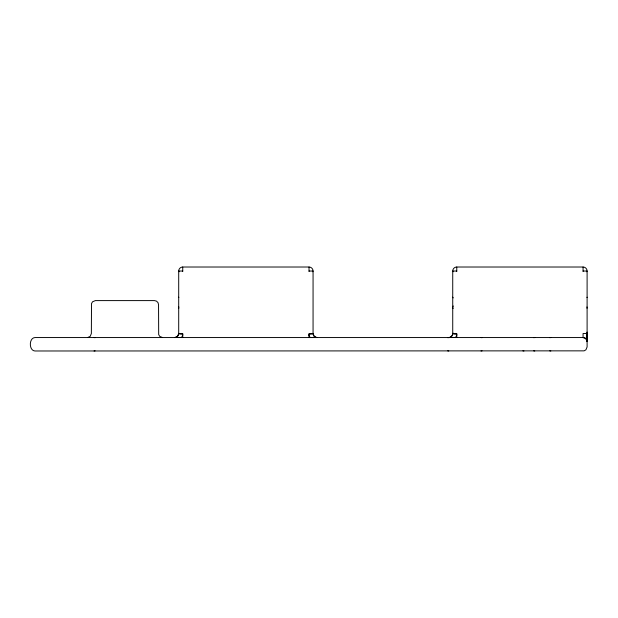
<?xml version="1.0" encoding="UTF-8"?>
<svg xmlns="http://www.w3.org/2000/svg" width="618" height="618" viewBox="0 0 618 618"><rect width="100%" height="100%" fill="white"/><g stroke="black" fill="none" stroke-linecap="round" stroke-linejoin="round"><path stroke-width="0.93" d="M178.841 333.334L178.702 333.519A4.032 4.032 0 0 1 174.67 337.552L182.735 337.413M453.272 333.164L452.731 333.519A4.032 4.032 0 0 1 448.699 337.552L456.764 337.413M87.571 337.552L90.182 336.37L91.364 333.519L91.503 303.592L92.545 301.785L95.396 300.603L154.515 300.603L156.532 301.144L158.007 302.619L158.548 304.635L158.679 334.562L159.73 336.37L162.573 337.552M174.67 337.552L177.52 336.37L178.702 333.519L178.702 271.039A4.032 4.032 0 0 1 182.735 267.015L309.031 267.015A4.032 4.032 0 0 1 313.063 271.039L313.063 333.519L314.245 336.37L316.818 337.552L309.031 337.552L309.031 333.519L313.063 333.519A4.032 4.032 0 0 0 317.096 337.552M94.052 350.985L95.095 350.854M447.726 337.691C450.174 337.861 452.77 336.138 452.731 333.519L452.731 271.039A4.032 4.032 0 0 1 456.764 267.015L583.068 267.015A4.032 4.032 0 0 1 587.1 271.039L587.1 346.961L585.918 349.811L584.11 350.854L34.932 350.985C28.807 350.661 28.807 337.884 34.932 337.552L583.068 337.552L585.308 338.231L586.791 340.039M533.72 337.691L534.763 337.552M549.781 337.691L550.823 337.552M481.02 350.985L482.063 350.854M182.735 271.039L178.702 271.039A4.032 1.375 0 0 0 179.243 271.735M309.031 271.039L313.063 271.039A4.032 1.375 0 0 1 312.523 271.735M456.764 271.039L452.731 271.039A4.032 1.375 0 0 0 453.272 271.735M583.068 271.039L587.1 271.039A4.032 1.375 0 0 1 586.559 271.735M481.02 337.552L482.063 337.691M549.781 350.854L550.823 350.985M533.72 350.854L534.763 350.985M522.905 350.854L523.948 350.985M447.726 350.854L448.768 350.985M94.052 337.552L95.095 337.691M316.053 337.413L317.065 337.552M312.924 333.334L313.063 333.519A4.032 0.718 0 0 1 309.031 334.245A8.304 8.173 0 0 0 309.742 337.552M586.961 340.541L587.1 341.329L586.961 333.519L583.068 333.519L583.068 337.552A4.032 4.032 0 0 1 587.1 341.584L587.1 332.082A4.032 0.718 0 0 1 586.961 332.268M583.068 267.015L583.068 271.48M456.764 267.015L456.764 271.48M456.764 337.552L456.764 333.519L452.731 333.519A4.032 0.718 0 0 0 456.764 334.245A8.304 8.173 0 0 1 456.053 337.552M309.031 267.015L309.031 271.48M182.735 267.015L182.735 271.48M182.735 337.552L182.735 333.519L178.702 333.519A4.032 0.718 0 0 0 182.735 334.245A8.304 8.173 0 0 1 182.024 337.552M587.1 297.173A4.032 1.375 0 0 1 586.961 297.528M586.961 306.945A4.032 4.032 0 0 1 587.1 307.996A4.032 0.718 0 0 1 586.961 308.181M178.841 306.945A4.032 4.032 0 0 0 178.702 307.996A4.032 0.718 0 0 0 178.841 308.181M178.841 297.528A4.032 1.375 0 0 1 178.702 297.173M182.611 334.925A8.065 8.065 0 0 1 181.653 337.552M310.112 337.552A8.065 8.065 0 0 1 309.154 334.925M456.64 334.925A8.065 8.065 0 0 1 455.682 337.552M453.272 305.98A4.032 4.032 0 0 0 452.731 307.996A4.032 0.718 0 0 0 453.272 308.351M453.272 297.861A4.032 1.375 0 0 1 452.731 297.173M587.1 341.306L586.961 340.302L587.1 341.329"/></g></svg>
